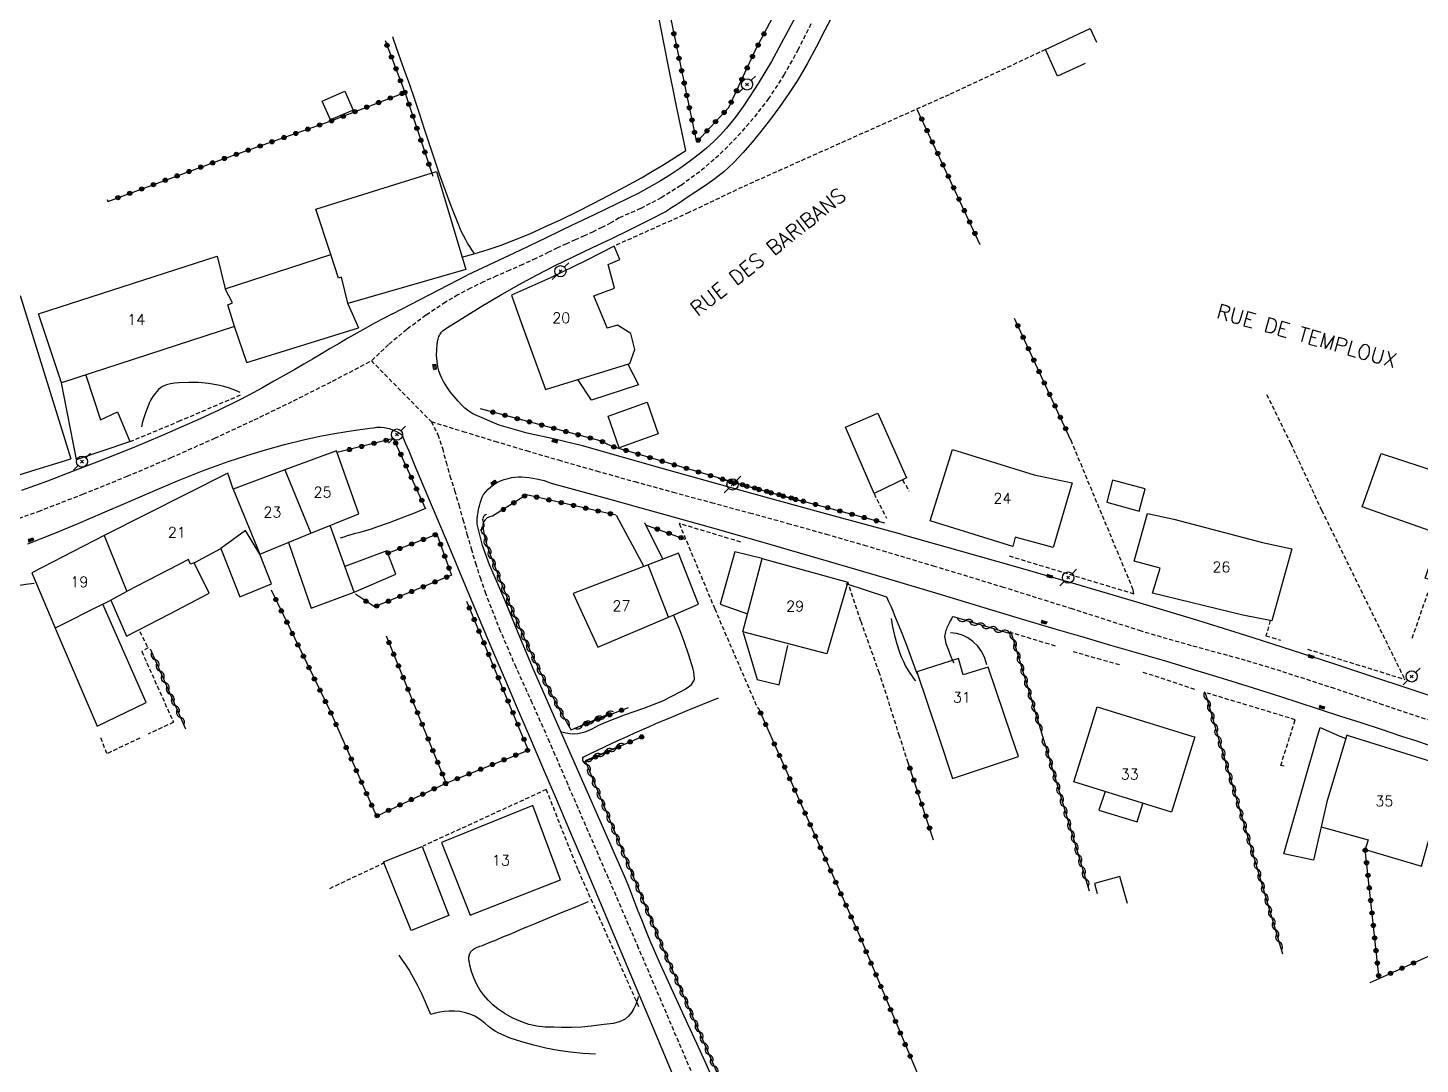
# Model space of a CAD drawing. Header units: millimetres. Extents: x 174000 to 175000, y 130000 to 130858.
# Drawn here: x 174259.3 to 174424.8, y 130132 to 130255.3 of the extents above; entities that cross this region are included whole.
import ezdxf
from ezdxf.enums import TextEntityAlignment as Align

# ---------------------------------------------------------------- set-up
doc = ezdxf.new("R2010")
doc.units = ezdxf.units.MM
doc.linetypes.add('DASHED', pattern=[0.75, 0.5, -0.25])
doc.layers.get('0').update_dxf_attribs({"linetype": 'CONTINUOUS'})
for name, color, linetype in [('W0001', 6, 'DASHED'), ('W0008', 7, 'CONTINUOUS'), ('W0014', 7, 'CONTINUOUS'), ('W0017', 7, 'CONTINUOUS'), ('W0101', 7, 'CONTINUOUS'), ('W0104', 1, 'CONTINUOUS'), ('W0112', 1, 'DASHED'), ('W0211', 2, 'CONTINUOUS'), ('W0310', 3, 'CONTINUOUS'), ('W0323', 7, 'CONTINUOUS'), ('W0330', 7, 'CONTINUOUS'), ('W0401', 7, 'CONTINUOUS'), ('W0473', 7, 'CONTINUOUS'), ('W0989', 7, 'CONTINUOUS'), ('W0991', 7, 'CONTINUOUS'), ('W1102', 7, 'CONTINUOUS')]:
    doc.layers.add(name, color=color, linetype=linetype)
doc.styles.get("Standard").update_dxf_attribs({"font": 'romans.shx', "width": 0.85})

# ---------------------------------------------------------------- blocks, each defined once
blk = doc.blocks.new('T473')
for p, q in [((-0.166667, 0.166667), (0.166667, -0.166667)), ((-0.166667, -0.166667), (0.166667, 0.166667)), ((0.500001, 0.500001), (1.000002, 1.000002)), ((-1.000002, -1.000002), (-0.500001, -0.500001))]:
    blk.add_line(p, q)
blk.add_ellipse((0, 0), major_axis=(0.471405, 0.471405), ratio=1, start_param=5.4977871438, end_param=11.780972451)
blk = doc.blocks.new('T401')
for p, q in [((-0.3, 0.3), (0, 0.3)), ((-0.3, -0.25), (-0.3, 0.3)), ((-0.3, 0.15), (0, 0.15)), ((-0.3, 0), (0, 0)), ((0, 0.3), (0, -0.25)), ((-0.3, -0.15), (0, -0.15)), ((-0.3, -0.25), (-0.3, -0.3)), ((-0.3, -0.3), (0, -0.3)), ((0, -0.3), (0, -0.25))]:
    blk.add_line(p, q)
blk = doc.blocks.new('t310o')
at = {"color": 0, "linetype": 'Continuous'}
for centre, start, end in [((-0.5, 0.38), 216.8699, 323.1304), ((0.5, -0.37), 36.8699, 143.1303)]:
    blk.add_arc(centre, 0.625, start, end, dxfattribs=at)
blk = doc.blocks.new('t323o')
at = {"color": 0, "linetype": 'Continuous'}
for radius in [0.25, 0.15]:
    blk.add_circle((0, 0), radius, dxfattribs=at)

msp = doc.modelspace()

# ---------------------------------------------------------------- linework, layer by layer
at = {"layer": 'W0001'}
for points in [[(174352.39, 130255.71), (174350.86, 130252.68), (174349.22, 130249.69), (174347.35, 130246.84), (174345.52, 130244.47), (174343.55, 130242.21), (174341.43, 130240.08), (174339.16, 130238.13), (174336.92, 130236.5), (174334.58, 130235.03), (174332.13, 130233.75), (174329.59, 130232.64), (174328.58, 130232.06), (174327.54, 130231.51), (174326.49, 130231), (174325.43, 130230.51), (174324.36, 130230.03), (174323.3, 130229.55), (174322.24, 130229.06), (174321.19, 130228.55), (174319.66, 130227.81), (174318.11, 130227.1), (174316.56, 130226.41), (174315, 130225.73), (174313.45, 130225.03), (174311.91, 130224.28), (174310.4, 130223.48), (174308.93, 130222.61), (174306.59, 130221.05), (174304.33, 130219.37), (174302.17, 130217.56), (174300.11, 130215.64)], [(174256.06, 130196.13), (174260.52, 130197.73), (174265.81, 130199.77), (174271.07, 130201.9), (174276.29, 130204.12), (174281.48, 130206.43), (174286.19, 130208.61), (174290.87, 130210.88), (174295.51, 130213.22), (174300.11, 130215.64)], [(174300.11, 130215.64), (174307.23, 130208.41)], [(174307.23, 130208.41), (174308.01, 130206.87), (174308.56, 130205.23), (174308.99, 130203.57), (174309.46, 130201.95), (174310, 130200.22), (174310.51, 130198.49), (174311, 130196.76), (174311.48, 130195.02), (174311.98, 130193.29), (174312.49, 130191.56), (174313.04, 130189.84), (174313.63, 130188.13), (174315.32, 130183.79), (174317.16, 130179.5), (174319.07, 130175.25), (174320.98, 130171)], [(174307.23, 130208.41), (174311.01, 130207.24), (174314.78, 130206.08), (174318.56, 130204.95), (174322.35, 130203.84), (174326.89, 130202.54), (174331.44, 130201.27), (174335.99, 130200.02), (174340.54, 130198.79), (174345.1, 130197.55), (174349.65, 130196.3), (174354.19, 130195.02), (174358.72, 130193.71), (174366.93, 130191.26), (174375.12, 130188.76), (174383.28, 130186.2), (174391.43, 130183.58), (174393.56, 130182.94), (174395.69, 130182.33), (174397.82, 130181.73), (174399.96, 130181.15), (174402.1, 130180.57), (174404.23, 130179.97), (174406.36, 130179.34), (174408.48, 130178.68), (174414.24, 130176.8), (174419.99, 130174.88), (174425.73, 130172.94)], [(174342.26, 130121.49), (174331.9, 130145.76), (174330.71, 130148.54), (174329.51, 130151.31), (174328.31, 130154.09), (174327.11, 130156.87), (174325.91, 130159.64), (174324.71, 130162.42), (174323.5, 130165.2), (174322.31, 130167.97), (174321.98, 130168.73), (174321.65, 130169.49), (174321.32, 130170.25), (174320.98, 130171)]]:
    msp.add_lwpolyline(points, dxfattribs=at)
at = {"layer": 'W0008'}
for points in [[(174350.54, 130256.58), (174349.13, 130253.9), (174347.68, 130251.24), (174346.12, 130248.64), (174345.25, 130247.27), (174344.34, 130245.91), (174343.38, 130244.6), (174342.34, 130243.33), (174341.59, 130242.5), (174340.79, 130241.71), (174339.96, 130240.95), (174339.1, 130240.23), (174337.96, 130239.34), (174336.8, 130238.5), (174335.6, 130237.71), (174334.37, 130236.96), (174331.84, 130235.55), (174329.24, 130234.26), (174326.61, 130233.02), (174324, 130231.77), (174320.89, 130230.26), (174317.76, 130228.76), (174314.64, 130227.28), (174311.5, 130225.81)], [(174355.1, 130256.99), (174354.06, 130254.98), (174353.03, 130252.96), (174351.95, 130250.96), (174350.8, 130249), (174349.77, 130247.43), (174348.7, 130245.89), (174347.57, 130244.38), (174346.41, 130242.91), (174345.38, 130241.66), (174344.32, 130240.43), (174343.22, 130239.25), (174342.04, 130238.13), (174340.97, 130237.27), (174339.84, 130236.48), (174338.7, 130235.73), (174337.56, 130234.98), (174336.98, 130234.59), (174336.4, 130234.2), (174335.82, 130233.82), (174335.23, 130233.45)], [(174309.17, 130219.61), (174311.25, 130220.93), (174313.35, 130222.21), (174315.46, 130223.46), (174317.61, 130224.67), (174319.77, 130225.84), (174321.97, 130226.96), (174324.18, 130228.04), (174326.4, 130229.11), (174328.62, 130230.16), (174330.83, 130231.23), (174333.04, 130232.32), (174335.23, 130233.45)], [(174302.61, 130221.23), (174311.5, 130225.81)], [(174318.91, 130171), (174317.5, 130174.29), (174316.09, 130177.58), (174314.69, 130180.87), (174313.29, 130184.16), (174311.32, 130188.85), (174309.35, 130193.53), (174307.38, 130198.22), (174305.42, 130202.91), (174305.01, 130203.9), (174304.59, 130204.88), (174304.18, 130205.86), (174303.77, 130206.84)], [(174322.87, 130171), (174321.13, 130174.95), (174319.41, 130178.9), (174317.73, 130182.88), (174316.1, 130186.87), (174315.16, 130189.11), (174314.18, 130191.36), (174313.32, 130193.66), (174312.74, 130196.06), (174312.71, 130196.22), (174312.7, 130196.39), (174312.7, 130196.56), (174312.7, 130196.73), (174312.71, 130196.89), (174312.72, 130197.06), (174312.74, 130197.22), (174312.76, 130197.39), (174312.8, 130197.64), (174312.85, 130197.89), (174312.91, 130198.14), (174312.98, 130198.38), (174313.07, 130198.72), (174313.17, 130199.06), (174313.29, 130199.4), (174313.46, 130199.72), (174313.71, 130200.06), (174314, 130200.37), (174314.31, 130200.65), (174314.65, 130200.9), (174315.05, 130201.15), (174315.48, 130201.35), (174315.92, 130201.52), (174316.37, 130201.65), (174316.76, 130201.74), (174317.16, 130201.8), (174317.57, 130201.83), (174317.97, 130201.82), (174318.87, 130201.75), (174319.77, 130201.6), (174320.65, 130201.38), (174321.51, 130201.1)], [(174363.25, 130194.99), (174370.13, 130193.05), (174377, 130191.09), (174383.87, 130189.1), (174390.72, 130187.07), (174394.28, 130186), (174397.84, 130184.93), (174401.4, 130183.83), (174404.95, 130182.72), (174409.62, 130181.23), (174414.29, 130179.71), (174418.95, 130178.17), (174423.6, 130176.62), (174424.69, 130176.26), (174425.77, 130175.88)], [(174363.76, 130064.49), (174356.94, 130080.77), (174350.11, 130097.04), (174343.27, 130113.32), (174336.43, 130129.59), (174333.66, 130136.19), (174330.89, 130142.78), (174328.12, 130149.37), (174325.33, 130155.96), (174323.73, 130159.72), (174322.13, 130163.48), (174320.52, 130167.24), (174318.91, 130171)], [(174330.23, 130154.31), (174322.87, 130171)], [(174340.93, 130129.75), (174339.88, 130132.08), (174338.81, 130134.41), (174337.74, 130136.73), (174336.66, 130139.05), (174335.6, 130141.38), (174334.55, 130143.72), (174333.52, 130146.06), (174333.09, 130147.09), (174332.67, 130148.11), (174332.26, 130149.15), (174331.86, 130150.18), (174331.46, 130151.21), (174331.05, 130152.25), (174330.65, 130153.28), (174330.23, 130154.31)]]:
    msp.add_lwpolyline(points, dxfattribs=at)
at = {"layer": 'W0014'}
for points in [[(174302.61, 130221.23), (174301.55, 130220.67), (174300.49, 130220.1), (174299.44, 130219.52), (174298.39, 130218.93), (174297.33, 130218.33), (174296.28, 130217.71), (174295.22, 130217.09), (174294.17, 130216.47), (174293.12, 130215.85), (174292.07, 130215.23), (174291.02, 130214.62), (174289.96, 130214.01), (174288.52, 130213.2), (174287.08, 130212.39), (174285.63, 130211.6), (174284.17, 130210.84), (174281.96, 130209.77), (174279.74, 130208.74), (174277.5, 130207.74), (174275.25, 130206.77), (174273.37, 130205.96), (174271.47, 130205.18), (174269.57, 130204.42), (174267.67, 130203.67), (174264.63, 130202.49), (174261.58, 130201.33), (174258.52, 130200.2)], [(174363.25, 130194.99), (174353.73, 130197.56), (174344.21, 130200.17), (174334.71, 130202.82), (174325.21, 130205.51), (174321.95, 130206.32), (174318.63, 130207.05), (174315.32, 130207.97), (174312.18, 130209.34), (174311.69, 130209.65), (174311.24, 130210.02), (174310.83, 130210.42), (174310.43, 130210.84), (174309.95, 130211.38), (174309.49, 130211.94), (174309.07, 130212.54), (174308.69, 130213.16), (174308.48, 130213.58), (174308.3, 130214.01), (174308.15, 130214.45), (174308.03, 130214.91), (174307.93, 130215.59), (174307.87, 130216.27), (174307.88, 130216.96), (174307.94, 130217.65), (174307.96, 130217.79), (174307.98, 130217.94), (174308.01, 130218.09), (174308.04, 130218.23), (174308.09, 130218.38), (174308.14, 130218.52), (174308.2, 130218.65), (174308.28, 130218.79), (174308.46, 130219.03), (174308.67, 130219.26), (174308.91, 130219.45), (174309.17, 130219.61)], [(174259.26, 130193.88), (174262.26, 130195.04), (174265.23, 130196.27), (174268.19, 130197.54), (174271.14, 130198.82), (174274.09, 130200.1), (174277.06, 130201.35), (174280.05, 130202.54), (174283.08, 130203.64), (174285.29, 130204.38), (174287.53, 130205.06), (174289.78, 130205.68), (174292.04, 130206.23), (174294, 130206.66), (174295.96, 130207.04), (174297.93, 130207.36), (174299.92, 130207.62), (174300.35, 130207.67), (174300.78, 130207.73), (174301.22, 130207.75), (174301.66, 130207.71), (174302.22, 130207.58), (174302.76, 130207.39), (174303.28, 130207.15), (174303.77, 130206.84)], [(174321.51, 130201.1), (174328.05, 130199.3), (174334.58, 130197.49), (174341.11, 130195.65), (174347.63, 130193.78), (174354.42, 130191.81), (174361.21, 130189.81), (174367.99, 130187.78), (174374.76, 130185.74)], [(174361.41, 130187.5), (174356.59, 130189.1)], [(174374.76, 130185.74), (174378.07, 130184.73), (174381.39, 130183.75), (174384.71, 130182.79), (174388.03, 130181.82), (174391.36, 130180.86), (174394.67, 130179.89), (174397.99, 130178.89), (174401.29, 130177.88), (174404.21, 130176.96), (174407.13, 130176.04), (174410.05, 130175.11), (174412.96, 130174.17), (174415.38, 130173.38), (174417.79, 130172.59), (174420.21, 130171.8), (174422.62, 130171)], [(174422.62, 130171), (174424.27, 130170.45), (174425.91, 130169.9)]]:
    msp.add_lwpolyline(points, dxfattribs=at)
at = {"layer": 'W0017'}
for points in [[(174284.51, 130211.88), (174283.88, 130212.16), (174283.24, 130212.4), (174282.58, 130212.6), (174281.91, 130212.75), (174280.75, 130212.94), (174279.57, 130213.05), (174278.39, 130213.07), (174277.21, 130213.02), (174276.72, 130212.97), (174276.23, 130212.9), (174275.74, 130212.78), (174275.28, 130212.58), (174275.02, 130212.42), (174274.79, 130212.21), (174274.59, 130211.99), (174274.4, 130211.76), (174274.14, 130211.38), (174273.9, 130210.99), (174273.69, 130210.58), (174273.51, 130210.16), (174273.28, 130209.58), (174273.08, 130208.99), (174272.91, 130208.39), (174272.78, 130207.78)], [(174306.54, 130198.08), (174305.11, 130197.48), (174303.66, 130196.9), (174302.21, 130196.36), (174300.74, 130195.84), (174300.08, 130195.62), (174299.41, 130195.42), (174298.74, 130195.23), (174298.08, 130195.04), (174297.66, 130194.92), (174297.24, 130194.8), (174296.82, 130194.67), (174296.4, 130194.55)], [(174329.21, 130197.29), (174332.52, 130191.17)], [(174334.77, 130192.04), (174332.63, 130196.35)], [(174365.01, 130178.4), (174364.39, 130180.14), (174363.74, 130181.87), (174363.07, 130183.59), (174362.38, 130185.3), (174362.15, 130185.85), (174361.91, 130186.41), (174361.67, 130186.96), (174361.41, 130187.5)], [(174322.77, 130171.51), (174323.23, 130171.37), (174323.7, 130171.28), (174324.18, 130171.26), (174324.66, 130171.29), (174325.54, 130171.51), (174326.37, 130171.87), (174327.17, 130172.28), (174327.98, 130172.65), (174330.22, 130173.5), (174332.5, 130174.31), (174334.76, 130175.2), (174336.92, 130176.31), (174337.34, 130176.55), (174337.77, 130176.81), (174338.17, 130177.14), (174338.47, 130177.57), (174338.5, 130177.66), (174338.53, 130177.76), (174338.53, 130177.85), (174338.53, 130177.95), (174338.52, 130178.04), (174338.51, 130178.14), (174338.5, 130178.23), (174338.49, 130178.32), (174338.47, 130178.48), (174338.45, 130178.64), (174338.41, 130178.8), (174338.37, 130178.95), (174337.88, 130180.6), (174337.33, 130182.23), (174336.71, 130183.83), (174336.03, 130185.41)], [(174369.24, 130185.2), (174369.1, 130184.95), (174368.96, 130184.7), (174368.83, 130184.44), (174368.71, 130184.18), (174368.63, 130184.03), (174368.56, 130183.87), (174368.5, 130183.72), (174368.44, 130183.55), (174368.39, 130183.38), (174368.34, 130183.21), (174368.3, 130183.03), (174368.29, 130182.85), (174368.34, 130182.43), (174368.45, 130182.02), (174368.59, 130181.62), (174368.73, 130181.23), (174368.87, 130180.84), (174369.02, 130180.46), (174369.19, 130180.08), (174369.37, 130179.71)], [(174330.61, 130171), (174331.44, 130171.38), (174332.28, 130171.75), (174333.11, 130172.11), (174333.95, 130172.48), (174335.8, 130173.26), (174337.66, 130174.04), (174339.53, 130174.8), (174341.4, 130175.55)], [(174325.21, 130168.44), (174326.11, 130168.89), (174327.01, 130169.33), (174327.92, 130169.76), (174328.83, 130170.18), (174329.28, 130170.39), (174329.72, 130170.59), (174330.17, 130170.8), (174330.61, 130171)], [(174331.83, 130140.01), (174331.79, 130139.77), (174331.74, 130139.53), (174331.66, 130139.29), (174331.56, 130139.07), (174331.32, 130138.59), (174331.04, 130138.12), (174330.7, 130137.68), (174330.28, 130137.32), (174329.61, 130136.99), (174328.88, 130136.81), (174328.15, 130136.71), (174327.44, 130136.62), (174326.27, 130136.47), (174325.1, 130136.38), (174323.92, 130136.33), (174322.74, 130136.33), (174321.77, 130136.35), (174320.79, 130136.38), (174319.81, 130136.48), (174318.84, 130136.69), (174317.87, 130137.02), (174316.93, 130137.44), (174316.03, 130137.93), (174315.18, 130138.51), (174314.57, 130139.01), (174314, 130139.56), (174313.48, 130140.17), (174313.03, 130140.81), (174312.63, 130141.5), (174312.3, 130142.23), (174312.04, 130142.98), (174311.84, 130143.74), (174311.77, 130144.04), (174311.72, 130144.35), (174311.71, 130144.67), (174311.77, 130144.98), (174311.8, 130145.08), (174311.85, 130145.17), (174311.9, 130145.26), (174311.96, 130145.35), (174312.02, 130145.43), (174312.1, 130145.5), (174312.17, 130145.57), (174312.25, 130145.63), (174312.39, 130145.73), (174312.54, 130145.81), (174312.7, 130145.88), (174312.86, 130145.93), (174313.01, 130145.98), (174313.17, 130146.03), (174313.33, 130146.08), (174313.49, 130146.14), (174314.24, 130146.46), (174314.99, 130146.77), (174315.74, 130147.09), (174316.49, 130147.4), (174317.24, 130147.72), (174317.99, 130148.04), (174318.74, 130148.35), (174319.5, 130148.66), (174321.1, 130149.33), (174322.72, 130149.99), (174324.33, 130150.65), (174325.94, 130151.3)], [(174307.19, 130137.86), (174306.68, 130139.06), (174306.14, 130140.26), (174305.55, 130141.43), (174304.93, 130142.58), (174304.59, 130143.18), (174304.22, 130143.77), (174303.83, 130144.34), (174303.43, 130144.91)], [(174326.76, 130133.13), (174325.28, 130133.22), (174323.79, 130133.37), (174322.32, 130133.6), (174320.85, 130133.88), (174319.42, 130134.22), (174318.01, 130134.6), (174316.61, 130135.07), (174315.26, 130135.65), (174314.82, 130135.89), (174314.41, 130136.18), (174314.02, 130136.48), (174313.64, 130136.8), (174313.25, 130137.11), (174312.85, 130137.4), (174312.42, 130137.67), (174311.96, 130137.88), (174311.32, 130138.08), (174310.65, 130138.21), (174309.99, 130138.26), (174309.32, 130138.27), (174308.77, 130138.23), (174308.24, 130138.15), (174307.7, 130138.03), (174307.19, 130137.86)]]:
    msp.add_lwpolyline(points, dxfattribs=at)
at = {"layer": 'W0101'}
for points in [[(174283.83, 130219.71), (174263.28, 130213.02), (174260.52, 130221.21), (174281.79, 130228.09), (174282.71, 130224.21)], [(174316.77, 130223.44), (174317.98, 130220.09), (174320.81, 130212.22), (174330.84, 130215.31), (174331.44, 130216.99), (174330.96, 130218.89), (174329.37, 130219.87), (174328.16, 130219.54), (174328.16, 130219.56), (174326.55, 130223.38), (174329.03, 130224.27), (174328.27, 130227.1), (174329.66, 130227.69), (174328.99, 130229.29)], [(174328.99, 130229.29), (174325.65, 130227.56)], [(174325.65, 130227.56), (174321.41, 130225.53)], [(174321.41, 130225.53), (174316.77, 130223.44)], [(174254.83, 130201.05), (174250.17, 130216.39), (174253.83, 130217.53), (174252.64, 130221.6), (174258.36, 130223.39), (174264.37, 130203.96)], [(174283.83, 130219.71), (174283.03, 130222.3), (174283.59, 130222.52), (174282.71, 130224.21)], [(174295.98, 130204.93), (174289.83, 130202.65)], [(174292.92, 130195.12), (174298.62, 130197.45), (174295.98, 130204.93)], [(174254.83, 130201.05), (174264.37, 130203.96)], [(174283.69, 130200.37), (174283.69, 130200.36), (174283.05, 130202.27), (174268.35, 130194.85), (174268.35, 130194.85)], [(174289.83, 130202.65), (174283.69, 130200.37)], [(174286.84, 130192.62), (174285.15, 130195.45), (174282.21, 130193.29)], [(174286.83, 130192.62), (174286.84, 130192.62), (174292.92, 130195.12)], [(174268.35, 130194.85), (174259.74, 130190.41)], [(174279.03, 130191.59), (174282.21, 130193.29), (174282.2, 130193.29)], [(174279.03, 130191.59), (174278.62, 130191.45), (174278.36, 130192), (174271.08, 130188.23), (174271.02, 130188.2)], [(174259.74, 130190.41), (174262.46, 130183.94), (174262.51, 130183.83)], [(174333.03, 130191.37), (174324.1, 130187.94), (174327.06, 130181.59), (174335.43, 130185.15)], [(174335.43, 130185.15), (174333.03, 130191.37)], [(174268.18, 130186.67), (174262.51, 130183.83)], [(174268.18, 130186.67), (174269.13, 130187.15)], [(174271.02, 130188.2), (174269.13, 130187.15)], [(174376.24, 130171), (174373.47, 130179.21), (174370.51, 130178.26), (174369.92, 130180.23), (174364.98, 130178.65)], [(174364.98, 130178.65), (174367.54, 130171)], [(174385.34, 130171), (174386.42, 130174.49)], [(174386.42, 130174.49), (174397.68, 130171)], [(174367.54, 130171), (174369.23, 130165.93), (174377.07, 130168.55), (174376.24, 130171)], [(174397.68, 130171), (174398.05, 130170.89), (174395.27, 130161.93), (174383.64, 130165.54), (174385.34, 130171)], [(174416.08, 130171), (174413.76, 130163.15), (174413.06, 130160.2), (174418.64, 130158.65), (174418.3, 130157.48), (174424.99, 130155.52), (174426.02, 130159.22), (174428.63, 130167.16)], [(174428.63, 130167.16), (174416.42, 130171)]]:
    msp.add_lwpolyline(points, dxfattribs=at)
for points in [[(174381.18, 130193.43), (174376.66, 130194.65), (174376.4, 130193.54), (174366.56, 130196.59), (174369.21, 130205.1), (174378.94, 130202.08), (174383.46, 130201.13)], [(174445.3, 130183.13), (174425.43, 130189.76), (174427.26, 130194.96), (174417.96, 130198.26), (174420.22, 130204.6), (174429.62, 130201.51), (174430.4, 130204), (174441.61, 130200.18), (174439.21, 130192.76), (174447.59, 130189.96)], [(174407.21, 130184.7), (174403.77, 130185.37), (174393.02, 130187.98), (174393.93, 130190.95), (174390.84, 130191.81), (174392.4, 130197.49), (174395.56, 130196.79), (174406.1, 130194.04), (174409.59, 130193.27)], [(174346.59, 130192.12), (174356.77, 130189.32), (174354.27, 130180.76), (174344.27, 130183.38)], [(174322.62, 130153.9), (174319.3, 130162.72), (174308.45, 130158.33), (174311.86, 130149.68)]]:
    msp.add_lwpolyline(points, close=True, dxfattribs=at)
at = {"layer": 'W0104'}
for points in [[(174385.02, 130251.02), (174381.72, 130249.49), (174380.27, 130252.66), (174385.59, 130255.16), (174386.36, 130253.55)], [(174295.29, 130228.28), (174293.51, 130233.68), (174307.85, 130238.18), (174311.33, 130226.5), (174297.31, 130222.47)], [(174282.71, 130224.21), (174295.29, 130228.28)], [(174297.35, 130222.32), (174296.57, 130225.59), (174296.21, 130225.47), (174295.29, 130228.28)], [(174297.35, 130222.32), (174298.58, 130219.58)], [(174285.31, 130215.42), (174283.83, 130219.71)], [(174285.31, 130215.42), (174298.58, 130219.58)], [(174330.63, 130215.25), (174331.87, 130212.77), (174326.3, 130210.96), (174324.68, 130213.41)], [(174266.14, 130213.95), (174267.91, 130208.63), (174269.92, 130209.55), (174271.4, 130206.02)], [(174265.05, 130203.91), (174263.28, 130213.02)], [(174265.05, 130203.91), (174271.4, 130206.02)], [(174290.24, 130194.02), (174292.95, 130186.22), (174298.06, 130188.1), (174295.2, 130196.05), (174295.2, 130196.05)], [(174282.2, 130193.29), (174284.48, 130187.56), (174288.24, 130189.09), (174286.83, 130192.62)], [(174290.24, 130194.02), (174290.23, 130194.01)], [(174298.06, 130188.1), (174298.06, 130188.1), (174303.01, 130190.27), (174301.97, 130193.04), (174296.95, 130191.17), (174296.95, 130191.17)], [(174336.65, 130192.76), (174333.03, 130191.37)], [(174335.43, 130185.15), (174339.02, 130186.68), (174336.65, 130192.76)], [(174346.59, 130192.12), (174343.33, 130192.91), (174341.59, 130186.69), (174344.84, 130185.55)], [(174269.13, 130187.15), (174271, 130182.88), (174276.15, 130185.54), (174280.81, 130188), (174279.03, 130191.59)], [(174262.51, 130183.83), (174267.52, 130172.18), (174273.34, 130174.99), (174268.18, 130186.67)], [(174344.31, 130183.31), (174346, 130177.72), (174348.6, 130177.09), (174349.65, 130181.77)], [(174412.64, 130171), (174412.93, 130172.02), (174415.29, 130171)], [(174413.06, 130160.2), (174412.14, 130156.21), (174408.64, 130156.98), (174409.08, 130158.51), (174412.64, 130171)], [(174415.29, 130171), (174415.99, 130170.7)], [(174416.42, 130171), (174416.11, 130171.1), (174416.08, 130171)], [(174387.37, 130164.39), (174386.64, 130162.18), (174391.18, 130160.8), (174391.84, 130162.99)], [(174390.02, 130151.09), (174389.11, 130154.3), (174386.11, 130153.44), (174386.44, 130152.26)]]:
    msp.add_lwpolyline(points, dxfattribs=at)
for points in [[(174297.93, 130245.46), (174295.24, 130244.3), (174294.27, 130246.54), (174296.96, 130247.7), (174297.93, 130245.46)], [(174328.27, 130209.07), (174332.91, 130210.71), (174334.24, 130206.94), (174329.6, 130205.3)], [(174360.35, 130209.41), (174363.74, 130201.71), (174359.9, 130199.84), (174356.49, 130207.75)], [(174387.56, 130198.81), (174391.43, 130197.76), (174392.14, 130200.39), (174388.27, 130201.43)], [(174306.17, 130157.85), (174309.32, 130149.66), (174304.84, 130147.86), (174301.57, 130156.05)]]:
    msp.add_lwpolyline(points, close=True, dxfattribs=at)
at = {"layer": 'W0112'}
for points in [[(174380.27, 130252.66), (174368.82, 130247.3), (174344.21, 130236.3), (174337.88, 130233.27)], [(174337.88, 130233.27), (174328.99, 130229.29)], [(174271.4, 130206.02), (174277.21, 130208.44), (174284.63, 130211.61)], [(174406.58, 130211.63), (174409.44, 130205.8), (174413.12, 130197.87), (174423, 130177.74)], [(174375.96, 130192.43), (174390.79, 130187.93), (174390.72, 130188.41), (174383.31, 130206.2)], [(174363.29, 130201.49), (174364.04, 130200.14)], [(174359.9, 130199.84), (174361.36, 130196.92)], [(174336.72, 130196.28), (174340.94, 130186.15), (174346.05, 130174.3)], [(174344.04, 130194.07), (174336.72, 130196.28)], [(174362.93, 130171), (174360.53, 130178.49), (174358.32, 130184.68), (174356.77, 130189.32)], [(174423.9, 130182.66), (174426.27, 130189.48)], [(174272.56, 130183.44), (174273.55, 130181.49), (174272.8, 130181.06), (174276.58, 130172.63), (174273.55, 130171.22)], [(174407.01, 130184.73), (174406.5, 130182.93), (174408.23, 130182.41)], [(174381.46, 130181.7), (174376.2, 130183.29)], [(174389.09, 130179.45), (174383.34, 130181.09)], [(174411.44, 130181.34), (174423, 130177.74)], [(174398.06, 130176.54), (174391.77, 130178.61)], [(174409.37, 130171), (174409.99, 130172.94), (174399.54, 130176.09)], [(174272.59, 130170.74), (174268.66, 130168.9), (174267.93, 130170.81)], [(174363.95, 130167.8), (174362.93, 130171)], [(174408.68, 130167.41), (174408.26, 130167.49), (174409.37, 130171)], [(174320.92, 130164.63), (174306.22, 130157.89)], [(174331.93, 130138.78), (174324.7, 130155.08), (174320.92, 130164.63)], [(174301.69, 130155.93), (174295.1, 130152.81)]]:
    msp.add_lwpolyline(points, dxfattribs=at)
at = {"layer": 'W0211'}
for points in [[(174250.37, 130186.46), (174251.78, 130187.05), (174253.21, 130187.58), (174254.66, 130188.06), (174256.13, 130188.47), (174257.09, 130188.71), (174258.06, 130188.9), (174259.04, 130189.05), (174260.02, 130189.17)], [(174361.93, 130184.99), (174362.1, 130183.97), (174362.32, 130182.96), (174362.59, 130181.96), (174362.91, 130180.98), (174363.13, 130180.41), (174363.38, 130179.86), (174363.65, 130179.31), (174363.95, 130178.79), (174364.15, 130178.46), (174364.37, 130178.15), (174364.59, 130177.85), (174364.84, 130177.56)], [(174373.3, 130179.46), (174373.06, 130180.26), (174372.7, 130181), (174372.22, 130181.68), (174371.63, 130182.26), (174371.05, 130182.68), (174370.4, 130182.99), (174369.71, 130183.19), (174369, 130183.28)]]:
    msp.add_lwpolyline(points, dxfattribs=at)
at = {"layer": 'W0310'}
for points in [[(174314.53, 130197.15), (174314.2, 130197.08), (174313.9, 130196.94), (174313.64, 130196.73), (174313.44, 130196.47), (174313.39, 130196.35), (174313.38, 130196.22), (174313.38, 130196.1), (174313.39, 130195.98), (174313.42, 130195.6), (174313.47, 130195.23), (174313.54, 130194.85), (174313.63, 130194.48), (174313.86, 130193.69), (174314.12, 130192.91), (174314.41, 130192.15), (174314.7, 130191.38), (174315.78, 130188.61), (174316.9, 130185.86), (174318.07, 130183.13), (174319.3, 130180.43), (174320.37, 130178.21), (174321.49, 130176.02), (174322.65, 130173.85), (174323.86, 130171.71)], [(174376.02, 130183.19), (174369.34, 130185.18)], [(174376.2, 130183.29), (174379.91, 130171)], [(174273.82, 130181.37), (174278, 130171.85)], [(174399.27, 130176.12), (174400.79, 130171)], [(174323.86, 130171.73), (174328.27, 130173.6)], [(174379.91, 130171), (174385.48, 130152.58)], [(174400.79, 130171), (174408.48, 130145.07)], [(174329.94, 130169.93), (174325.52, 130168.03), (174335.08, 130145.01), (174341.87, 130129.43), (174350.72, 130109.82)]]:
    msp.add_lwpolyline(points, dxfattribs=at)
at = {"layer": 'W0323'}
for points in [[(174330.85, 130282.57), (174332.58, 130273.25), (174335.73, 130256.27), (174338.78, 130241.66), (174342.61, 130245.78), (174345.81, 130252.63), (174350.19, 130260.97), (174349.64, 130262.33), (174346.61, 130263.78), (174344.45, 130265.4), (174342.44, 130267.68), (174341.5, 130271.27), (174338.44, 130270.47)], [(174301.76, 130253.75), (174304.13, 130247.47), (174307.43, 130237.61)], [(174268.71, 130234.83), (174268.78, 130234.61), (174282.4, 130239.62), (174295.22, 130244.13), (174304.1, 130247.57)], [(174372.52, 130229.43), (174365.03, 130245.55)], [(174383.31, 130206.2), (174376.58, 130220.69)], [(174351.64, 130198.84), (174344.34, 130200.83), (174328.74, 130205.46), (174327.34, 130206.13), (174313.11, 130209.92)], [(174306.58, 130198), (174302.75, 130206.4), (174296.05, 130204.72)], [(174341.35, 130201.69), (174348.16, 130199.83), (174361.14, 130196.35)], [(174329.19, 130197.29), (174318.55, 130199.69), (174314.53, 130197.15)], [(174302.07, 130192.75), (174307.91, 130195.02), (174309.63, 130190.15), (174300.5, 130186.37), (174298.22, 130187.87)], [(174332.7, 130196.13), (174337.38, 130194.43)], [(174288.19, 130188.4), (174295.24, 130173.89), (174296.52, 130171)], [(174318.1, 130171), (174311.45, 130187.02)], [(174301.88, 130182.92), (174306.72, 130171)], [(174330.64, 130174.37), (174324.27, 130171.9)], [(174346.11, 130174.4), (174347.62, 130171)], [(174296.52, 130171), (174300.72, 130161.48), (174309.15, 130165.45), (174318.79, 130169.33), (174318.1, 130171)], [(174306.72, 130171), (174309.12, 130165.09)], [(174332.26, 130170.91), (174325.38, 130167.9)], [(174347.62, 130171), (174358.12, 130147.33), (174366.18, 130128.18), (174370.18, 130119.16)], [(174366.97, 130158.62), (174363.95, 130167.8)], [(174418.9, 130141.67), (174419.95, 130142.15), (174418.3, 130157.48)], [(174419.95, 130142.15), (174429.1, 130146.26)]]:
    msp.add_lwpolyline(points, dxfattribs=at)
at = {"layer": 'W0330'}
for points in [[(174337.52, 130240.66), (174336.42, 130245.95), (174335.34, 130251.24), (174334.29, 130256.54), (174333.26, 130261.84), (174332.54, 130265.65), (174331.83, 130269.47), (174331.14, 130273.28), (174330.46, 130277.1), (174329.83, 130280.66)], [(174312.35, 130228.46), (174312.07, 130228.83), (174311.81, 130229.22), (174311.56, 130229.62), (174311.33, 130230.03), (174310.81, 130231.08), (174310.34, 130232.16), (174309.91, 130233.25), (174309.49, 130234.34), (174308.84, 130236.09), (174308.21, 130237.85), (174307.61, 130239.62), (174307.02, 130241.4), (174306.44, 130243.18), (174305.86, 130244.95), (174305.27, 130246.72), (174304.67, 130248.49), (174304.03, 130250.3), (174303.39, 130252.1), (174302.75, 130253.9), (174302.65, 130254.19)], [(174310.89, 130227.98), (174312.45, 130228.41), (174314.01, 130228.89), (174315.55, 130229.41), (174317.07, 130229.98), (174318.97, 130230.76), (174320.84, 130231.6), (174322.69, 130232.47), (174324.54, 130233.37), (174326.48, 130234.34), (174328.41, 130235.34), (174330.32, 130236.36), (174332.22, 130237.42), (174333.56, 130238.2), (174334.9, 130239), (174336.22, 130239.82), (174337.52, 130240.66)]]:
    msp.add_lwpolyline(points, dxfattribs=at)
at = {"layer": 'W1102'}
for points in [[(174289.83, 130202.65), (174292.92, 130195.12)], [(174283.69, 130200.37), (174286.84, 130192.62)], [(174268.35, 130194.85), (174271.02, 130188.2)]]:
    msp.add_lwpolyline(points, dxfattribs=at)

# ---------------------------------------------------------------- block references
at = {"layer": 'W0310'}
for p, rotation in [((174313.43, 130196.44), 247.7449175221238), ((174313.52, 130194.96), 281.2371098226301), ((174313.92, 130193.52), 288.7379204123085), ((174314.42, 130192.1), 290.9105515283842), ((174314.96, 130190.7), 291.2842156415307), ((174315.51, 130189.31), 291.2842156415307), ((174316.06, 130187.91), 292.1637861427282), ((174316.63, 130186.52), 292.1637861427282), ((174317.21, 130185.14), 293.2393419550638), ((174370.77, 130184.75), 163.4532414652842), ((174317.8, 130183.76), 293.2393419550638), ((174318.41, 130182.39), 294.5108097610931), ((174372.21, 130184.32), 163.4532414652842), ((174373.65, 130183.9), 163.4532414652842), ((174375.09, 130183.47), 163.4532414652842), ((174376.44, 130182.49), 286.8247339133504), ((174319.03, 130181.03), 294.5108097610931), ((174376.87, 130181.05), 286.8247339133504), ((174274.39, 130180.09), 293.7103150442594), ((174319.67, 130179.67), 295.7839730226046), ((174377.31, 130179.61), 286.8247339133504), ((174274.99, 130178.72), 293.7103150442594), ((174320.32, 130178.32), 295.7839730226046), ((174377.74, 130178.18), 286.8247339133504), ((174275.59, 130177.34), 293.7103150442594), ((174276.2, 130175.97), 293.7103150442594), ((174321, 130176.98), 296.9777002050139), ((174378.18, 130176.74), 286.8247339133504), ((174276.8, 130174.6), 293.7103150442594), ((174321.69, 130175.65), 298.1714294416309), ((174322.4, 130174.33), 298.1714294416309), ((174378.61, 130175.31), 286.8247339133504), ((174399.51, 130175.31), 286.5240696014844), ((174277.4, 130173.22), 293.7103150442594), ((174323.12, 130173.01), 299.3651607328187), ((174326.62, 130172.9), 22.9321004392921), ((174328, 130173.48), 22.9321004392921), ((174379.04, 130173.87), 286.8247339133504), ((174379.48, 130172.44), 286.8247339133504), ((174399.94, 130173.88), 286.5240696014844), ((174400.36, 130172.44), 286.5240696014844), ((174325.24, 130172.31), 22.9321004392921), ((174400.8, 130170.96), 286.5240696015063), ((174329.26, 130169.64), 203.3048905390881), ((174380.27, 130169.81), 286.8247339133366), ((174401.23, 130169.52), 286.5240696015063), ((174325.69, 130167.63), 292.5402971053109), ((174326.5, 130168.45), 203.3048905390881), ((174327.88, 130169.04), 203.3048905390881), ((174380.71, 130168.37), 286.8247339133366), ((174401.65, 130168.08), 286.5240696015063), ((174326.26, 130166.24), 292.5402971053109), ((174381.14, 130166.93), 286.8247339133366), ((174402.08, 130166.64), 286.5240696015063), ((174326.84, 130164.86), 292.5402971053109), ((174381.58, 130165.5), 286.8247339133366), ((174402.51, 130165.2), 286.5240696015063), ((174327.41, 130163.47), 292.5402971053109), ((174382.01, 130164.06), 286.8247339133366), ((174382.44, 130162.63), 286.8247339133366), ((174402.93, 130163.77), 286.5240696015063), ((174327.99, 130162.09), 292.5402971053109), ((174382.88, 130161.19), 286.8247339133366), ((174403.36, 130162.33), 286.5240696015063), ((174403.79, 130160.89), 286.5240696015063), ((174328.56, 130160.7), 292.5402971053109), ((174329.14, 130159.32), 292.5402971053109), ((174383.31, 130159.76), 286.8247339133366), ((174404.21, 130159.45), 286.5240696015063), ((174329.71, 130157.93), 292.5402971053109), ((174383.75, 130158.32), 286.8247339133366), ((174404.64, 130158.01), 286.5240696015063), ((174330.29, 130156.54), 292.5402971053109), ((174384.18, 130156.88), 286.8247339133366), ((174405.07, 130156.58), 286.5240696015063), ((174330.86, 130155.16), 292.5402971053109), ((174384.62, 130155.45), 286.8247339133366), ((174405.49, 130155.14), 286.5240696015063), ((174331.44, 130153.77), 292.5402971053109), ((174385.05, 130154.01), 286.8247339133366), ((174405.92, 130153.7), 286.5240696015063), ((174332.01, 130152.39), 292.5402971053109), ((174332.59, 130151), 292.5402971053109), ((174406.35, 130152.26), 286.5240696015063), ((174333.16, 130149.62), 292.5402971053109), ((174406.77, 130150.82), 286.5240696015063), ((174407.2, 130149.39), 286.5240696015063), ((174333.74, 130148.23), 292.5402971053109), ((174407.63, 130147.95), 286.5240696015063), ((174334.31, 130146.85), 292.5402971053109), ((174408.05, 130146.51), 286.5240696015063), ((174334.89, 130145.46), 292.5402971053109), ((174335.48, 130144.08), 293.5523429274425), ((174336.08, 130142.71), 293.5523429274425), ((174336.68, 130141.33), 293.5523429274425), ((174337.28, 130139.96), 293.5523429274425), ((174337.88, 130138.58), 293.5523429274425), ((174338.48, 130137.21), 293.5523429274425), ((174339.08, 130135.83), 293.5523429274425), ((174339.68, 130134.46), 293.5523429274425), ((174340.28, 130133.08), 293.5523429274425), ((174340.88, 130131.71), 293.5523429274425)]:
    msp.add_blockref('t310o', p, dxfattribs=dict(at, rotation=rotation))
at = {"layer": 'W0323'}
for p, rotation in [((174336.09, 130254.55), 281.8024351051541), ((174346.8, 130254.53), 62.24832583569391), ((174301.97, 130253.18), 290.7217242880963), ((174336.39, 130253.09), 281.8024351051541), ((174346.11, 130253.2), 62.24832583569391), ((174302.5, 130251.78), 290.7217242880963), ((174336.7, 130251.62), 281.8024351051541), ((174345.44, 130251.85), 64.99418866970176), ((174303.04, 130250.38), 290.7217242880963), ((174337.01, 130250.15), 281.8024351051541), ((174344.81, 130250.49), 64.99418866970176), ((174303.57, 130248.97), 290.7217242880963), ((174337.32, 130248.68), 281.8024351051541), ((174343.54, 130247.77), 64.99418866970176), ((174344.18, 130249.13), 64.99418866970176), ((174300.97, 130246.36), 21.18981346030986), ((174302.37, 130246.9), 21.18981346030986), ((174303.77, 130247.44), 21.18981346030986), ((174304.1, 130247.57), 290.7217242880963), ((174304.58, 130246.15), 288.4771692122289), ((174337.62, 130247.21), 281.8024351051541), ((174342.91, 130246.41), 64.99418866970176), ((174296.77, 130244.73), 21.18981346030986), ((174298.17, 130245.28), 21.18981346030986), ((174299.57, 130245.82), 21.18981346030986), ((174305.05, 130244.73), 288.4771692122289), ((174337.93, 130245.74), 281.8024351051541), ((174342.07, 130245.19), 47.0952548463306), ((174365.57, 130244.4), 114.9147785677769), ((174291.13, 130242.69), 19.37202119750952), ((174292.55, 130243.19), 19.37202119750952), ((174293.96, 130243.69), 19.37202119750952), ((174295.38, 130244.19), 21.18981346030986), ((174305.53, 130243.3), 288.4771692122289), ((174338.24, 130244.28), 281.8024351051541), ((174338.54, 130242.81), 281.8024351051541), ((174340.03, 130243), 47.0952548463306), ((174341.05, 130244.09), 47.0952548463306), ((174366.2, 130243.03), 114.9147785677769), ((174286.89, 130241.2), 19.37202119750952), ((174288.3, 130241.7), 19.37202119750952), ((174289.72, 130242.2), 19.37202119750952), ((174306, 130241.88), 288.4771692122289), ((174339, 130241.9), 47.0952548463306), ((174366.83, 130241.67), 114.9147785677769), ((174282.64, 130239.71), 19.37202119750952), ((174284.06, 130240.21), 19.37202119750952), ((174285.47, 130240.7), 19.37202119750952), ((174306.48, 130240.46), 288.4771692122289), ((174367.47, 130240.31), 114.9147785677769), ((174278.42, 130238.16), 20.2201330580914), ((174279.83, 130238.68), 20.2201330580914), ((174281.23, 130239.19), 20.2201330580914), ((174306.95, 130239.03), 288.4771692122289), ((174368.1, 130238.95), 114.9147785677769), ((174272.79, 130236.08), 20.2201330580914), ((174274.2, 130236.6), 20.2201330580914), ((174275.6, 130237.12), 20.2201330580914), ((174277.01, 130237.64), 20.2201330580914), ((174368.73, 130237.59), 114.9147785677769), ((174369.36, 130236.23), 114.9147785677769), ((174269.97, 130235.05), 20.2201330580914), ((174271.38, 130235.56), 20.2201330580914), ((174369.99, 130234.87), 114.9147785677769), ((174370.63, 130233.51), 114.9147785677769), ((174371.26, 130232.15), 114.9147785677769), ((174371.89, 130230.79), 114.9147785677769), ((174376.99, 130219.81), 114.9147785677578), ((174377.62, 130218.44), 114.9147785677578), ((174378.26, 130217.08), 114.9147785677578), ((174378.89, 130215.72), 114.9147785677578), ((174379.52, 130214.36), 114.9147785677578), ((174380.15, 130213), 114.9147785677578), ((174380.78, 130211.64), 114.9147785677578), ((174314.56, 130209.53), 165.1156839501425), ((174381.42, 130210.28), 114.9147785677578), ((174316.01, 130209.15), 165.1156839501425), ((174317.46, 130208.76), 165.1156839501425), ((174318.91, 130208.38), 165.1156839501425), ((174320.36, 130207.99), 165.1156839501425), ((174382.05, 130208.92), 114.9147785677578), ((174321.81, 130207.61), 165.1156839501425), ((174323.25, 130207.22), 165.1156839501425), ((174324.7, 130206.84), 165.1156839501425), ((174326.15, 130206.45), 165.1156839501425), ((174382.68, 130207.56), 114.9147785677578), ((174297.51, 130205.08), 194.1291863403564), ((174298.96, 130205.45), 194.1291863403564), ((174300.42, 130205.82), 194.1291863403564), ((174301.87, 130206.18), 194.1291863403564), ((174303, 130205.86), 114.4812630551053), ((174327.59, 130206.02), 154.1800831344657), ((174328.95, 130205.4), 163.4565154819588), ((174330.39, 130204.97), 163.4565154819588), ((174303.62, 130204.5), 114.4812630551053), ((174304.24, 130203.13), 114.4812630551053), ((174331.82, 130204.54), 163.4565154819588), ((174333.26, 130204.12), 163.4565154819588), ((174334.7, 130203.69), 163.4565154819588), ((174336.14, 130203.26), 163.4565154819588), ((174304.86, 130201.77), 114.4812630551053), ((174337.58, 130202.84), 163.4565154819588), ((174339.01, 130202.41), 163.4565154819588), ((174340.45, 130201.98), 163.4565154819588), ((174341.89, 130201.55), 163.4565154819588), ((174342.8, 130201.29), 344.6750553510369), ((174305.48, 130200.4), 114.4812630551053), ((174343.33, 130201.13), 163.4565154819588), ((174344.25, 130200.9), 344.6750553510369), ((174344.77, 130200.71), 164.7867122349041), ((174345.69, 130200.5), 344.6750553510369), ((174346.22, 130200.32), 164.7867122349041), ((174347.14, 130200.11), 344.6750553510369), ((174347.66, 130199.92), 164.7867122349041), ((174348.59, 130199.71), 345.0021265358678), ((174306.11, 130199.04), 114.4812630551053), ((174315.8, 130197.95), 212.3145903045972), ((174317.06, 130198.75), 212.3145903045972), ((174318.33, 130199.55), 212.3145903045972), ((174319.76, 130199.42), 167.2916687706231), ((174321.22, 130199.09), 167.2916687706231), ((174322.69, 130198.76), 167.2916687706231), ((174324.15, 130198.43), 167.2916687706231), ((174325.61, 130198.1), 167.2916687706231), ((174349.11, 130199.53), 164.7867122349041), ((174350.04, 130199.32), 345.0021265358678), ((174350.56, 130199.14), 164.7867122349041), ((174351.49, 130198.93), 345.0021265358678), ((174352.93, 130198.55), 345.0021265358678), ((174354.38, 130198.16), 345.0021265358678), ((174327.08, 130197.77), 167.2916687706231), ((174328.54, 130197.44), 167.2916687706231), ((174355.83, 130197.77), 345.0021265358678), ((174357.28, 130197.38), 345.0021265358678), ((174358.73, 130196.99), 345.0021265358678), ((174360.18, 130196.61), 345.0021265358678), ((174307.71, 130194.94), 21.16126359874301), ((174334.11, 130195.62), 340.0645820239207), ((174335.52, 130195.11), 340.0645820239207), ((174303.51, 130193.31), 21.16126359874301), ((174304.91, 130193.85), 21.16126359874301), ((174306.31, 130194.39), 21.16126359874301), ((174308.34, 130193.81), 289.4549414062798), ((174336.93, 130194.6), 340.0645820239207), ((174302.11, 130192.77), 21.16126359874301), ((174308.84, 130192.39), 289.4549414062798), ((174309.07, 130189.91), 202.4794347656346), ((174309.34, 130190.98), 289.4549414062798), ((174304.91, 130188.19), 202.4794347656346), ((174306.29, 130188.76), 202.4794347656346), ((174307.68, 130189.34), 202.4794347656346), ((174288.75, 130187.24), 295.9109309482968), ((174299.47, 130187.04), 146.5921679523528), ((174300.75, 130186.47), 202.4794347656346), ((174302.14, 130187.04), 202.4794347656346), ((174303.52, 130187.62), 202.4794347656346), ((174289.41, 130185.89), 295.9109309482968), ((174311.77, 130186.24), 112.5417956760427), ((174312.35, 130184.85), 112.5417956760427), ((174290.07, 130184.54), 295.9109309482968), ((174290.72, 130183.19), 295.9109309482968), ((174312.92, 130183.47), 112.5417956760427), ((174291.38, 130181.84), 295.9109309482968), ((174302.21, 130182.12), 292.1094476543635), ((174313.5, 130182.08), 112.5417956760427), ((174292.03, 130180.49), 295.9109309482968), ((174302.77, 130180.73), 292.1094476543635), ((174314.07, 130180.7), 112.5417956760427), ((174292.69, 130179.14), 295.9109309482968), ((174303.34, 130179.34), 292.1094476543635), ((174314.65, 130179.31), 112.5417956760427), ((174293.34, 130177.79), 295.9109309482968), ((174294, 130176.45), 295.9109309482968), ((174303.9, 130177.95), 292.1094476543635), ((174304.47, 130176.56), 292.1094476543635), ((174315.22, 130177.93), 112.5417956760427), ((174315.8, 130176.54), 112.5417956760427), ((174294.65, 130175.1), 295.9109309482968), ((174305.03, 130175.17), 292.1094476543635), ((174316.37, 130175.16), 112.5417956760427), ((174295.3, 130173.74), 293.8169621364549), ((174305.6, 130173.78), 292.1094476543635), ((174316.95, 130173.77), 112.5417956760427), ((174328.46, 130173.53), 201.1979185561577), ((174329.86, 130174.07), 201.1979185561577), ((174346.4, 130173.74), 293.9308681400962), ((174295.91, 130172.37), 293.8169621364549), ((174306.16, 130172.39), 292.1094476543635), ((174317.53, 130172.39), 112.5417956760427), ((174325.67, 130172.44), 201.1979185561577), ((174327.07, 130172.98), 201.1979185561577), ((174347.01, 130172.37), 293.9308681400962), ((174306.87, 130170.65), 292.1094476543664), ((174318.26, 130170.61), 112.5417956759596), ((174330.88, 130170.3), 203.587027273847), ((174332.26, 130170.9), 203.587027273847), ((174348.04, 130170.05), 293.930868140098), ((174297.12, 130169.63), 293.8169621364781), ((174297.73, 130168.26), 293.8169621364781), ((174307.43, 130169.26), 292.1094476543664), ((174315.9, 130168.17), 21.90062535114263), ((174317.29, 130168.73), 21.90062535114263), ((174318.68, 130169.29), 21.90062535114263), ((174326.76, 130168.5), 203.587027273847), ((174328.13, 130169.1), 203.587027273847), ((174329.51, 130169.7), 203.587027273847), ((174348.65, 130168.68), 293.930868140098), ((174298.33, 130166.88), 293.8169621364781), ((174308, 130167.87), 292.1094476543664), ((174308.56, 130166.48), 292.1094476543664), ((174311.72, 130166.49), 21.90062535114263), ((174313.11, 130167.05), 21.90062535114263), ((174314.51, 130167.61), 21.90062535114263), ((174349.26, 130167.3), 293.930868140098), ((174364.16, 130167.17), 108.1951975076542), ((174298.94, 130165.51), 293.8169621364781), ((174308.94, 130165.36), 25.2328308121959), ((174310.33, 130165.93), 21.90062535114263), ((174349.86, 130165.93), 293.930868140098), ((174364.63, 130165.74), 108.1951975076542), ((174299.54, 130164.14), 293.8169621364781), ((174304.87, 130163.44), 25.2328308121959), ((174306.23, 130164.08), 25.2328308121959), ((174307.59, 130164.72), 25.2328308121959), ((174350.47, 130164.56), 293.930868140098), ((174351.08, 130163.19), 293.930868140098), ((174365.1, 130164.32), 108.1951975076542), ((174300.15, 130162.77), 293.8169621364781), ((174300.8, 130161.52), 25.2328308121959), ((174302.16, 130162.16), 25.2328308121959), ((174303.52, 130162.8), 25.2328308121959), ((174351.69, 130161.82), 293.930868140098), ((174365.57, 130162.89), 108.1951975076542), ((174352.3, 130160.45), 293.930868140098), ((174366.04, 130161.47), 108.1951975076542), ((174366.5, 130160.04), 108.1951975076542), ((174352.91, 130159.08), 293.930868140098), ((174353.51, 130157.71), 293.930868140098), ((174418.31, 130157.41), 96.13332200313732), ((174354.12, 130156.34), 293.930868140098), ((174354.73, 130154.97), 293.930868140098), ((174418.47, 130155.92), 96.13332200313732), ((174355.34, 130153.59), 293.930868140098), ((174418.63, 130154.42), 96.13332200313732), ((174355.95, 130152.22), 293.930868140098), ((174418.79, 130152.93), 96.13332200313732), ((174356.56, 130150.85), 293.930868140098), ((174418.95, 130151.44), 96.13332200313732), ((174357.17, 130149.48), 293.930868140098), ((174419.11, 130149.95), 96.13332200313732), ((174419.27, 130148.46), 96.13332200313732), ((174357.77, 130148.11), 293.930868140098), ((174358.37, 130146.73), 292.8097111038692), ((174419.43, 130146.97), 96.13332200313732), ((174358.95, 130145.35), 292.8097111038692), ((174419.59, 130145.48), 96.13332200313732), ((174359.53, 130143.97), 292.8097111038692), ((174419.75, 130143.98), 96.13332200313732), ((174422.68, 130143.38), 24.17123908192047), ((174424.05, 130143.99), 24.17123908192047), ((174360.12, 130142.59), 292.8097111038692), ((174419.91, 130142.49), 96.13332200313732), ((174421.32, 130142.76), 24.17123908192047), ((174360.7, 130141.2), 292.8097111038692), ((174361.28, 130139.82), 292.8097111038692), ((174361.86, 130138.44), 292.8097111038692), ((174362.44, 130137.06), 292.8097111038692), ((174363.02, 130135.67), 292.8097111038692), ((174363.6, 130134.29), 292.8097111038692), ((174364.19, 130132.91), 292.8097111038692)]:
    msp.add_blockref('t323o', p, dxfattribs=dict(at, rotation=rotation))
at = {"layer": 'W0401'}
for p, rotation in [((174307.79, 130214.96), 10.64820025662385), ((174321.97, 130206.23), 77.50304807919245), ((174314.72, 130201.02), 302.7284574131875), ((174259.67, 130194.19), 290.6391011294403), ((174380.73, 130189.85), 253.8351049000686), ((174380.05, 130184.38), 253.5283406138758), ((174411.81, 130180.31), 251.9615908409232), ((174413.1, 130174.27), 252.022324883023)]:
    msp.add_blockref('T401', p, dxfattribs=dict(at, rotation=rotation))
at = {"layer": 'W0473'}
for p in [(174344.79, 130248.52), (174322.6, 130226.3), (174303.16, 130206.86), (174265.7, 130203.64), (174343.07, 130200.93), (174382.98, 130189.85), (174423.83, 130178.09)]:
    msp.add_blockref('T473', p, dxfattribs=at)

# ---------------------------------------------------------------- texts
at = {"layer": 'W0989'}
for s, rotation, p in [('RUE DES BARIBANS', 38.4754, (174338.92, 130220.86)), ('RUE DE TEMPLOUX', 344.2626, (174400.49, 130220.77))]:
    msp.add_text(s, height=1.75, rotation=rotation, dxfattribs=at).set_placement(p)
at = {"layer": 'W0991'}
for s, p in [('14', (174272.15, 130220.55)), ('20', (174322.7, 130220.75)), ('25', (174294.31, 130200.02)), ('23', (174288.34, 130197.64)), ('24', (174375.15, 130199.27)), ('21', (174276.98, 130195.23)), ('26', (174401.2, 130191.1)), ('19', (174265.38, 130189.34)), ('27', (174329.85, 130186.48)), ('29', (174350.51, 130186.44)), ('31', (174370.34, 130175.61)), ('33', (174390.3, 130166.47)), ('35', (174420.58, 130163.26)), ('13', (174315.52, 130156.2))]:
    msp.add_text(s, height=1.25, dxfattribs=at).set_placement(p, align=Align.MIDDLE_CENTER)

doc.saveas('drawing.dxf')
